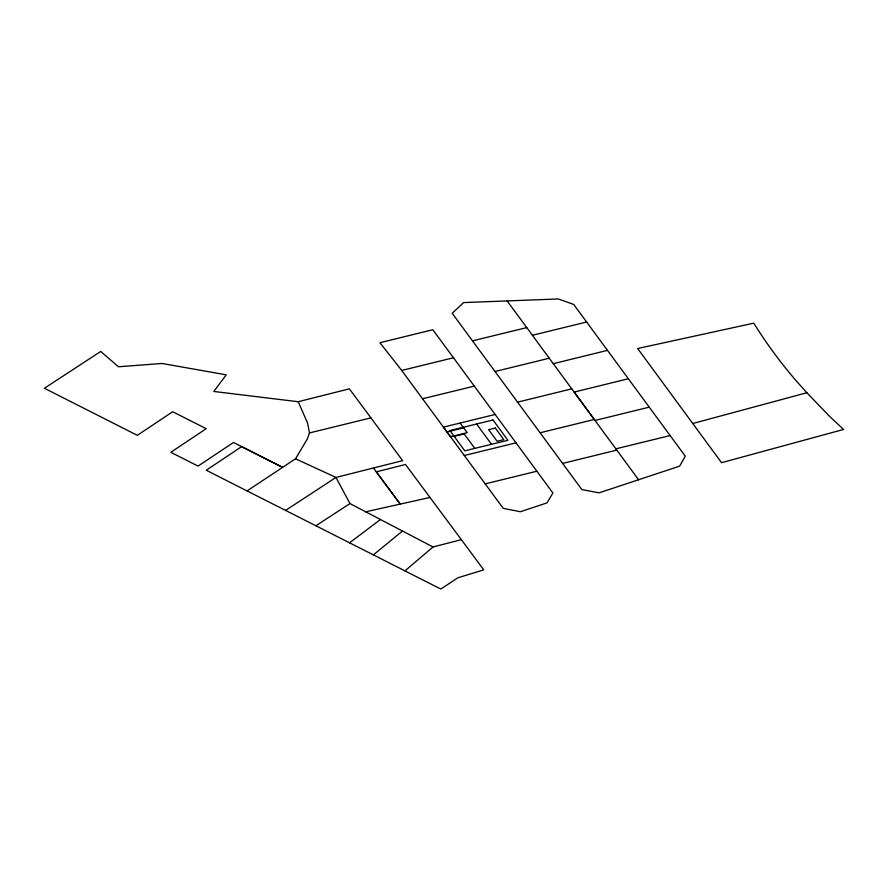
<?xml version="1.0" encoding="UTF-8"?>
<svg xmlns="http://www.w3.org/2000/svg" width="888" height="888" viewBox="0 0 888 888"><rect width="100%" height="100%" fill="white"/><g stroke="black" fill="none" stroke-linecap="round" stroke-linejoin="round"><path stroke-width="1.33" d="M298.213 401.731L307.57 423.054L309.49 432.922L307.292 439.016L295.549 458.785L247.064 490.931L206.26 470.24L241.658 446.642L282.484 467.277L233.477 442.479L198.068 466.1L170.818 452.292L206.216 428.693L172.694 411.732L137.329 435.32L44.4 388.267L100.755 351.448L118.437 366.777L161.982 363.47L226.229 374.825L213.797 391.464L298.213 401.731L349.373 388.833L402.653 460.639L335.964 477.444L285.581 510.411L247.064 490.931M404.928 570.884L433.022 546.975L461.36 539.66L483.76 569.874L457.853 577.788L440.781 589.033L285.581 510.411M373.36 554.878L402.497 531.035M349.55 542.812L380.453 519.524M315.873 525.774L349.961 503.574L433.022 546.975M638.583 479.753L599.034 492.851L581.84 489.554L452.192 313.253L463.647 302.586L558.286 298.967L573.715 304.44L685.27 456.166L679.686 466.111L638.583 479.753L507.137 300.91M692.784 423.509L806.87 392.74L829.503 416.283L843.6 429.448L721.556 462.681L637.651 348.518L753.801 323.154A926.351 534.82 0 0 0 795.237 379.72L806.87 392.74M553.291 363.692L607.492 350.36M517.56 402.164L571.772 388.833M472.483 340.859L526.762 327.605M532.4 335.276L586.635 322.011M401.698 370.451L453.468 357.764L552.902 493.029L546.964 502.908L520.357 511.732L503.207 508.336L401.032 369.541L379.92 342.724L432.811 329.737L453.468 357.764M495.038 371.495L549.261 358.23M422.533 398.756L474.303 386.125M309.49 432.922L370.918 417.882M628.349 378.743L574.181 392.063L594.294 419.48L540.093 432.778M495.116 414.474L443.423 427.128L450.516 436.752L467.199 432.667L460.128 423.032M446.986 431.934L463.669 427.85M454.179 436.385L464.191 433.932L474.803 448.385M595.015 420.457L649.184 407.17M464.28 455.5L515.972 442.857M615.872 448.829L670.129 435.564M562.615 463.425L616.772 450.116M485.225 483.871L536.885 471.228M461.36 539.66L429.992 497.469L365.69 511.799M295.549 458.785L335.964 477.444L349.961 503.574M373.437 468.009L400.244 504.107L376.301 471.85L405.516 464.491L429.992 497.469M476.59 424.009L491.486 444.3M492.995 419.991L449.894 430.547L464.79 450.838L507.903 440.281L492.995 419.991M495.315 428.06L488.633 429.692L497.125 441.258L503.796 439.627L495.315 428.06"/></g></svg>
